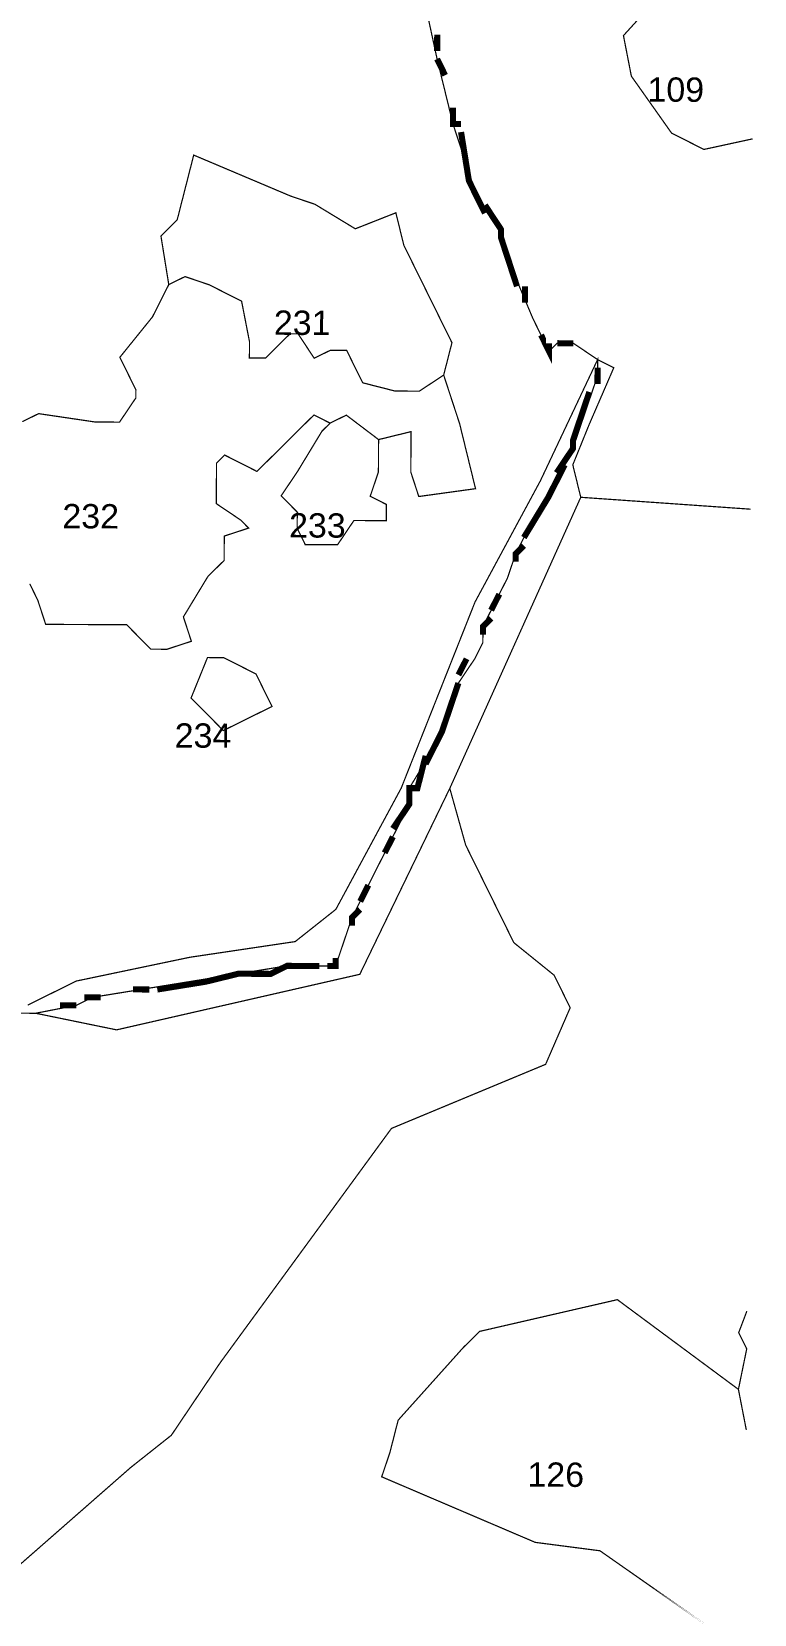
# Model space of a CAD drawing. Header units: metres. Extents: x 318080 to 326887, y 1838772 to 1852662.
# Drawn here: x 326309 to 326669, y 1840020 to 1840808 of the extents above; entities that cross this region are included whole.
import ezdxf

# ---------------------------------------------------------------- set-up
doc = ezdxf.new("R2010")
doc.units = ezdxf.units.M
doc.header["$MEASUREMENT"] = 0
for name, color, linetype in [('SURVEY NO.', 7, 'Continuous'), ('SURVEY PLOT BOUNDARY', 35, 'Continuous'), ('VILLAGE BOUNDARY', 212, 'Continuous')]:
    doc.layers.add(name, color=color, linetype=linetype)
doc.styles.add('PDF Arial', font='arial.ttf')

# ---------------------------------------------------------------- blocks, each defined once
blk = doc.blocks.new('22')
at = {"layer": 'SURVEY PLOT BOUNDARY', "lineweight": 18, "const_width": 0.605}
for points in [[(326299.34, 1840319.48), (326311.44, 1840319.43), (326351.74, 1840311.16), (326472.88, 1840338.82), (326517.7, 1840431.4), (326525.63, 1840403.12), (326549.6, 1840354.59), (326569.69, 1840338.36), (326577.68, 1840322.18), (326565.44, 1840294), (326488.65, 1840262.09), (326403.38, 1840145.5), (326379, 1840109.31), (326358.75, 1840093.27), (326253.43, 1840000.98)], [(326253.43, 1840000.98), (326358.75, 1840093.27), (326379, 1840109.31), (326403.38, 1840145.5), (326488.65, 1840262.09), (326565.44, 1840294), (326577.68, 1840322.18), (326569.69, 1840338.36), (326549.6, 1840354.59), (326525.63, 1840403.12), (326517.7, 1840431.4), (326582.94, 1840576.32), (326667.62, 1840570.39), (326582.94, 1840576.32), (326578.98, 1840592.48), (326587.15, 1840612.61), (326599.38, 1840640.8), (326591.34, 1840644.87), (326579.27, 1840653), (326571.21, 1840653.04), (326567.15, 1840649.02), (326559.16, 1840665.2), (326547.2, 1840693.5), (326543.24, 1840709.65), (326531.22, 1840725.85), (326519.29, 1840762.22), (326511.38, 1840794.53), (326503.49, 1840830.88)], [(326503.49, 1840830.88), (326511.38, 1840794.53), (326519.29, 1840762.22), (326531.22, 1840725.85), (326543.24, 1840709.65), (326547.2, 1840693.5), (326559.16, 1840665.2), (326567.15, 1840649.02), (326571.21, 1840653.04), (326575.24, 1840653.02), (326579.27, 1840653), (326591.34, 1840644.87), (326562.81, 1840584.49), (326530.25, 1840524.13), (326493.5, 1840431.51), (326460.94, 1840371.15), (326440.69, 1840355.11), (326388.21, 1840347.3), (326331.68, 1840335.47), (326307.42, 1840323.48)], [(326308.43, 1840533.27), (326312.43, 1840525.18), (326316.4, 1840513.06), (326336.57, 1840512.96), (326356.74, 1840512.86), (326368.78, 1840500.7), (326376.85, 1840500.66), (326388.97, 1840504.64), (326385, 1840516.76), (326397.19, 1840536.87), (326405.3, 1840544.9), (326405.36, 1840557.01), (326417.48, 1840560.98), (326413.46, 1840565.04), (326401.4, 1840573.16), (326401.5, 1840593.34), (326405.55, 1840597.35), (326421.65, 1840589.2), (326437.86, 1840605.26), (326450.02, 1840617.31), (326458.07, 1840613.24), (326454.02, 1840609.22), (326441.82, 1840589.11), (326433.69, 1840577.04), (326441.72, 1840568.94), (326441.68, 1840560.87), (326445.68, 1840552.78), (326461.81, 1840552.7), (326469.94, 1840564.76), (326486.07, 1840564.69), (326486.11, 1840572.76), (326478.06, 1840576.83), (326482.15, 1840588.91), (326482.23, 1840605.05), (326498.39, 1840609.01), (326498.29, 1840588.84), (326502.26, 1840576.71), (326530.52, 1840580.61), (326522.61, 1840612.92), (326514.66, 1840637.17), (326518.77, 1840653.29), (326494.8, 1840701.82), (326490.84, 1840717.97), (326470.64, 1840710), (326450.53, 1840722.2), (326438.44, 1840726.29), (326390.14, 1840746.7), (326381.91, 1840714.46), (326373.81, 1840706.43), (326377.72, 1840682.21), (326369.58, 1840666.11), (326353.35, 1840646.02), (326361.34, 1840629.84), (326361.32, 1840625.8), (326353.19, 1840613.74), (326341.09, 1840613.8), (326312.87, 1840617.97), (326304.79, 1840613.97)], [(326304.79, 1840613.97), (326312.87, 1840617.97), (326341.09, 1840613.8), (326353.19, 1840613.74), (326361.32, 1840625.8), (326361.34, 1840629.84), (326353.35, 1840646.02), (326369.58, 1840666.11), (326377.72, 1840682.21), (326385.81, 1840686.2), (326397.89, 1840682.11), (326413.99, 1840673.96), (326417.93, 1840653.77), (326417.89, 1840645.7), (326425.95, 1840645.67), (326438.11, 1840657.71), (326442.15, 1840657.69), (326450.16, 1840645.55), (326458.24, 1840649.54), (326466.31, 1840649.51), (326474.3, 1840633.33), (326490.42, 1840629.22), (326502.52, 1840629.16), (326514.66, 1840637.17), (326522.61, 1840612.92), (326530.52, 1840580.61), (326502.26, 1840576.71), (326498.29, 1840588.84), (326498.39, 1840609.01), (326482.23, 1840605.05), (326466.16, 1840617.23), (326458.07, 1840613.24), (326450.02, 1840617.31), (326437.86, 1840605.26), (326421.65, 1840589.2), (326405.55, 1840597.35), (326401.5, 1840593.34), (326401.4, 1840573.16), (326413.46, 1840565.04), (326417.48, 1840560.98), (326405.36, 1840557.01), (326405.3, 1840544.9), (326397.19, 1840536.87), (326385, 1840516.76), (326388.97, 1840504.64), (326376.85, 1840500.66), (326368.78, 1840500.7), (326356.74, 1840512.86), (326336.57, 1840512.96), (326316.4, 1840513.06), (326312.43, 1840525.18), (326308.43, 1840533.27)], [(326307.42, 1840323.48), (326331.68, 1840335.47), (326388.21, 1840347.3), (326440.69, 1840355.11), (326460.94, 1840371.15), (326493.5, 1840431.51), (326530.25, 1840524.13), (326562.81, 1840584.49), (326591.34, 1840644.87), (326591.32, 1840640.84), (326591.3, 1840636.8), (326579.02, 1840600.55), (326570.88, 1840584.45), (326554.61, 1840556.29), (326550.53, 1840548.24), (326546.44, 1840536.16), (326534.22, 1840512.01), (326534.18, 1840503.94), (326530.11, 1840495.89), (326521.99, 1840483.83), (326509.73, 1840451.61), (326497.53, 1840431.5), (326497.49, 1840423.43), (326468.99, 1840367.08), (326460.8, 1840342.91), (326436.6, 1840343.03), (326412.38, 1840339.11), (326339.71, 1840327.36), (326331.62, 1840323.36), (326311.44, 1840319.43), (326299.34, 1840319.48)], [(326644.78, 1840015.24), (326592.52, 1840051.8), (326560.27, 1840055.99), (326483.78, 1840088.63), (326487.87, 1840100.72), (326491.98, 1840116.83), (326524.43, 1840152.99), (326532.53, 1840161.02), (326601.18, 1840176.83), (326661.48, 1840132.16), (326665.61, 1840152.31), (326661.61, 1840160.4), (326665.7, 1840171.14), (326661.61, 1840160.4), (326665.61, 1840152.31), (326661.48, 1840132.16), (326665.41, 1840111.97), (326661.48, 1840132.16), (326601.18, 1840176.83), (326532.53, 1840161.02), (326524.43, 1840152.99), (326491.98, 1840116.83), (326487.87, 1840100.72), (326483.78, 1840088.63), (326560.27, 1840055.99), (326592.52, 1840051.8), (326644.78, 1840015.24)]]:
    blk.add_lwpolyline(points, dxfattribs=at)
for points in [[(326640.71, 1840846.35), (326604.21, 1840806.19), (326608.15, 1840785.99), (326628.18, 1840757.66), (326644.28, 1840749.51), (326668.51, 1840754.77), (326644.28, 1840749.51), (326628.18, 1840757.66), (326608.15, 1840785.99), (326604.21, 1840806.19), (326640.71, 1840846.35), (326669.12, 1840881.52)], [(326514.66, 1840637.17), (326502.52, 1840629.16), (326490.42, 1840629.22), (326474.3, 1840633.33), (326466.31, 1840649.51), (326458.24, 1840649.54), (326450.16, 1840645.55), (326442.15, 1840657.69), (326438.11, 1840657.71), (326425.95, 1840645.67), (326417.89, 1840645.7), (326417.93, 1840653.77), (326413.99, 1840673.96), (326397.89, 1840682.11), (326385.81, 1840686.2), (326377.72, 1840682.21), (326373.81, 1840706.43), (326381.91, 1840714.46), (326390.14, 1840746.7), (326438.44, 1840726.29), (326450.53, 1840722.2), (326470.64, 1840710), (326490.84, 1840717.97), (326494.8, 1840701.82), (326518.77, 1840653.29)], [(326472.88, 1840338.82), (326351.74, 1840311.16), (326311.44, 1840319.43), (326331.62, 1840323.36), (326339.71, 1840327.36), (326412.38, 1840339.11), (326436.6, 1840343.03), (326460.8, 1840342.91), (326468.99, 1840367.08), (326497.49, 1840423.43), (326497.53, 1840431.5), (326509.73, 1840451.61), (326521.99, 1840483.83), (326530.11, 1840495.89), (326534.18, 1840503.94), (326534.22, 1840512.01), (326546.44, 1840536.16), (326550.53, 1840548.24), (326554.61, 1840556.29), (326570.88, 1840584.45), (326579.02, 1840600.55), (326591.3, 1840636.8), (326591.32, 1840640.84), (326591.34, 1840644.87), (326599.38, 1840640.8), (326587.15, 1840612.61), (326578.98, 1840592.48), (326582.94, 1840576.32), (326517.7, 1840431.4)], [(326482.23, 1840605.05), (326482.15, 1840588.91), (326478.06, 1840576.83), (326486.11, 1840572.76), (326486.07, 1840564.69), (326469.94, 1840564.76), (326461.81, 1840552.7), (326445.68, 1840552.78), (326441.68, 1840560.87), (326441.72, 1840568.94), (326433.69, 1840577.04), (326441.82, 1840589.11), (326454.02, 1840609.22), (326458.07, 1840613.24), (326466.16, 1840617.23)], [(326397, 1840496.53), (326405.07, 1840496.49), (326421.16, 1840488.35), (326429.15, 1840472.17), (326404.89, 1840460.18), (326388.83, 1840476.4)], [(326388.83, 1840476.4), (326404.89, 1840460.18), (326429.15, 1840472.17), (326421.16, 1840488.35), (326405.07, 1840496.49), (326397, 1840496.53)]]:
    blk.add_lwpolyline(points, close=True, dxfattribs=at)
at = {"layer": 'VILLAGE BOUNDARY', "lineweight": 50, "const_width": 3.03}
for points in [[(326511.4, 1840798.56), (326511.44, 1840806.63)], [(326511.38, 1840794.53), (326515.38, 1840786.44)], [(326519.33, 1840770.28), (326519.29, 1840762.22), (326523.33, 1840762.2)], [(326535.21, 1840717.76), (326531.22, 1840725.85), (326527.22, 1840733.94), (326523.31, 1840758.16)], [(326535.23, 1840721.79), (326543.24, 1840709.65), (326543.22, 1840705.62), (326547.2, 1840693.5), (326551.17, 1840681.37)], [(326555.17, 1840673.28), (326555.21, 1840681.35)], [(326567.17, 1840653.05), (326567.15, 1840649.02), (326563.16, 1840657.11)], [(326571.21, 1840653.04), (326575.24, 1840653.02), (326579.27, 1840653)], [(326591.32, 1840640.84), (326591.3, 1840636.8), (326591.28, 1840632.77)], [(326570.9, 1840588.49), (326579.02, 1840600.55), (326579.04, 1840604.58), (326587.23, 1840628.75)], [(326574.95, 1840592.5), (326570.88, 1840584.45), (326566.8, 1840576.4), (326554.61, 1840556.29)], [(326550.51, 1840544.2), (326550.53, 1840548.24), (326554.59, 1840552.25)], [(326538.3, 1840520.06), (326542.37, 1840528.11)], [(326538.28, 1840516.02), (326534.22, 1840512.01), (326534.2, 1840507.97)], [(326526.08, 1840495.91), (326522.01, 1840487.86)], [(326505.66, 1840443.56), (326509.73, 1840451.61), (326513.8, 1840459.66), (326521.99, 1840483.83)], [(326505.68, 1840447.59), (326501.57, 1840431.48), (326497.53, 1840431.5), (326497.49, 1840423.43), (326489.37, 1840411.36)], [(326485.28, 1840399.28), (326489.35, 1840407.33)], [(326473.06, 1840375.13), (326477.13, 1840383.18)], [(326473.04, 1840371.1), (326468.99, 1840367.08), (326468.97, 1840363.05)], [(326412.38, 1840339.11), (326428.51, 1840339.03), (326436.6, 1840343.03), (326452.73, 1840342.95)], [(326460.82, 1840346.95), (326460.8, 1840342.91), (326456.77, 1840342.93)], [(326416.41, 1840339.09), (326412.38, 1840339.11), (326396.22, 1840335.16), (326372, 1840331.24)], [(326335.68, 1840327.38), (326339.71, 1840327.36), (326343.75, 1840327.34)], [(326359.9, 1840331.3), (326367.97, 1840331.26)], [(326331.62, 1840323.36), (326323.56, 1840323.4)]]:
    blk.add_lwpolyline(points, dxfattribs=at)
at = {"layer": 'SURVEY NO.', "char_height": 12.102, "attachment_point": 7, "rotation": 359.72418, "style": 'PDF Arial'}
for s, insert in [('109', (326616.16, 1840773.16)), ('231', (326430.04, 1840657.06)), ('232', (326324.7, 1840560.74)), ('233', (326437.62, 1840556.16)), ('234', (326380.65, 1840451.54)), ('126', (326556.36, 1840083.56))]:
    blk.add_mtext(s, dxfattribs=dict(at, insert=insert))

msp = doc.modelspace()

# ---------------------------------------------------------------- block references
msp.add_blockref('22', (0, 0))

doc.saveas('drawing.dxf')
